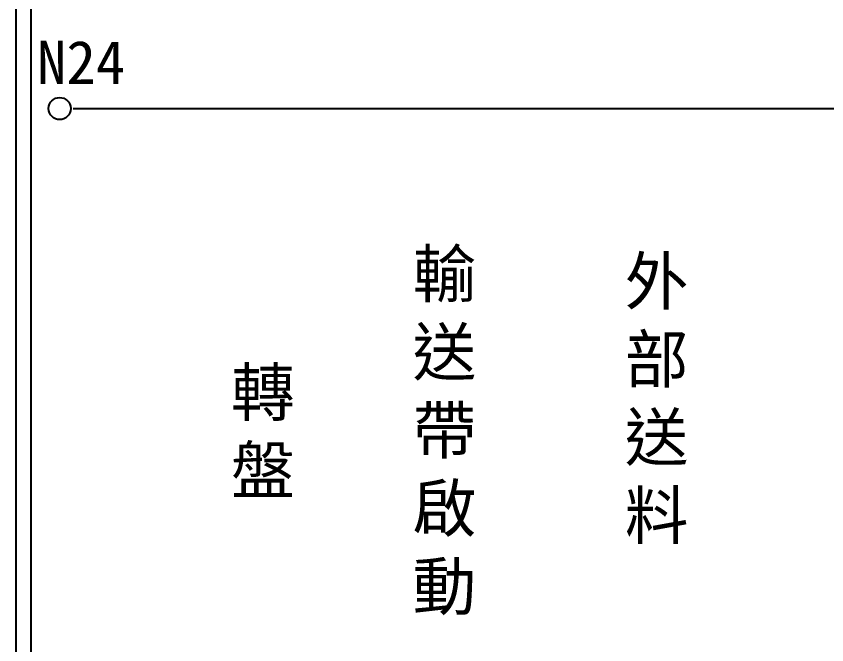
# Model space of a CAD drawing. Extents: x 889 to 1176, y 251 to 455.
# Drawn here: x 889.1 to 956.6, y 303.5 to 355.8 of the extents above; entities that cross this region are included whole.
import ezdxf

# ---------------------------------------------------------------- set-up
doc = ezdxf.new("R2010")
doc.units = 0
doc.layers.get('0').update_dxf_attribs({"linetype": 'CONTINUOUS'})
doc.styles.add('CNS', font='romanc.shx', dxfattribs={"bigfont": 'chineset.shx'})
doc.styles.add('STSL', font='kaiu.ttf')

msp = doc.modelspace()

# ---------------------------------------------------------------- linework, layer by layer
for p, q in [((889.071, 251.195), (889.071, 455.164)), ((890.321, 252.445), (890.321, 453.914)), ((893.818, 348.153), (1171.69, 348.153))]:
    msp.add_line(p, q)
msp.add_circle((892.692, 348.153), 0.92)

# ---------------------------------------------------------------- texts
at = {"style": 'STSL'}
msp.add_text('N24', height=3.6, dxfattribs=at).set_placement((890.802, 350.195))
at = {"char_height": 3.9, "width": 2.84806, "attachment_point": 5, "style": 'CNS'}
for s, insert in [('{\\fDFKai-SB|b0|i0|c136|p65;\\T1.1;\\C0;輸送帶啟動}', (925.006, 321.148)), ('{\\fDFKai-SB|b0|i0|c136|p65;外部送料}', (942.406, 323.822)), ('{\\fDFKai-SB|b0|i0|c136|p65;\\T1.1;\\C0;轉盤}', (909.887, 321.148))]:
    msp.add_mtext(s, dxfattribs=dict(at, insert=insert))

doc.saveas('drawing.dxf')
